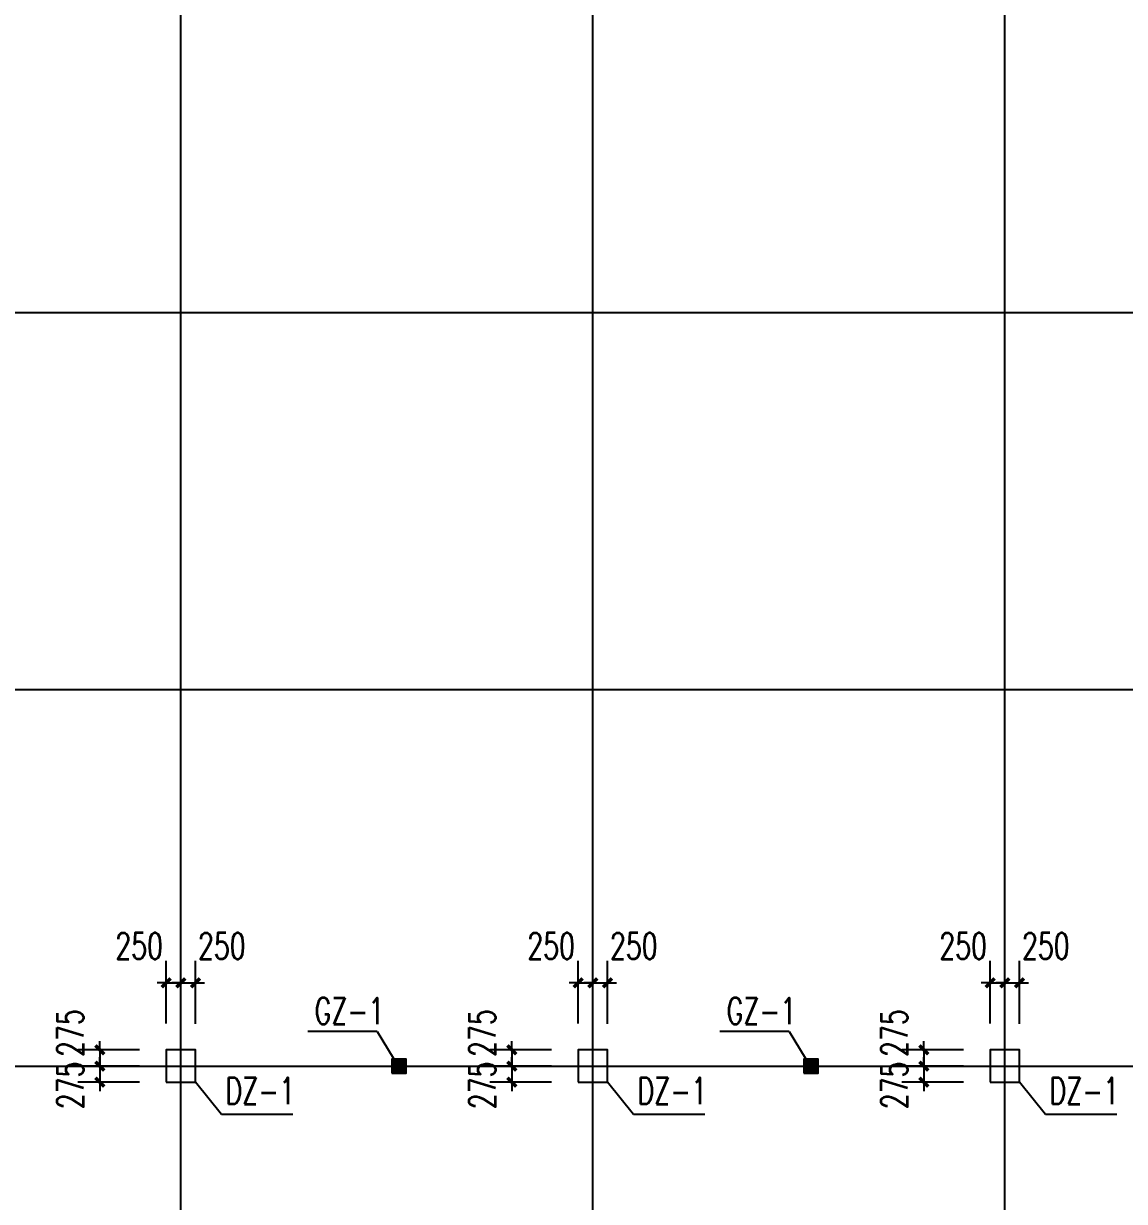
# Model space of a CAD drawing. Extents: x 180850 to 1399066, y 48356 to 327880.
# Drawn here: x 337760 to 356465, y 90959 to 110969 of the extents above; entities that cross this region are included whole.
import ezdxf

# ---------------------------------------------------------------- set-up
doc = ezdxf.new("R2010")
doc.units = 0
doc.header["$LTSCALE"] = 1000
for name, color, linetype in [('AXIS', 3, 'Continuous'), ('DOTE', 1, 'Continuous'), ('YCX', 90, 'Continuous'), ('承台', 2, 'Continuous')]:
    doc.layers.add(name, color=color, linetype=linetype)
doc.styles.add('_TCH_DIM_T3', font='SIMPLEX', dxfattribs={"width": 0.705882, "bigfont": 'GBCBIG'})
doc.dimstyles.new('TCH_150_1', dxfattribs={"dimtxt": 446.25, "dimasz": 150, "dimexe": 375, "dimexo": 450, "dimgap": 189.375, "dimtad": 1, "dimdec": 0, "dimzin": 0, "dimdsep": 46, "dimtxsty": '_TCH_DIM_T3', "dimblk": 'ARCHTICK', "dimcen": 0.09, "dimclrd": 256, "dimclre": 256, "dimclrt": 7, "dimazin": 2, "dimtfac": 1, "dimtdec": 0, "dimtix": 1, "dimtmove": 2, "dimatfit": 3, "dimfxl": 1, "dimtolj": 1, "dimtzin": 0, "dimarcsym": 0})

# ---------------------------------------------------------------- blocks, each defined once
blk = doc.blocks.new('_ArchTick')
at = {"color": 0, "linetype": 'ByBlock', "const_width": 0.4}
blk.add_lwpolyline([(-0.5, -0.5), (0.5, 0.5)], dxfattribs=at)
blk = doc.blocks.new('*D1177')
at = {"layer": 'AXIS', "linetype": 'ByBlock', "lineweight": -2, "transparency": 16777216}
for p, q in [((340182, 93983), (340182, 95048)), ((340432, 93983), (340432, 95048)), ((340182, 94673), (340032, 94673)), ((340182, 94673), (340432, 94673)), ((340432, 94673), (340582, 94673))]:
    blk.add_line(p, q, dxfattribs=at)
at = {"layer": 'Defpoints', "color": 0, "linetype": 'ByBlock', "transparency": 16777216}
for p in [(340432, 94673), (340182, 93533), (340432, 93533)]:
    blk.add_point(p, dxfattribs=at)
at = {"layer": 'AXIS', "linetype": 'ByBlock', "lineweight": -2, "transparency": 16777216, "xscale": 150, "yscale": 150, "zscale": 150}
blk.add_blockref('_ArchTick', (340182, 94673), dxfattribs=at)
at = {"layer": 'AXIS', "linetype": 'ByBlock', "lineweight": -2, "transparency": 16777216, "xscale": 150, "yscale": 150, "zscale": 150, "rotation": 180}
blk.add_blockref('_ArchTick', (340432, 94673), dxfattribs=at)
at = {"layer": 'AXIS', "color": 7, "linetype": 'ByBlock', "transparency": 16777216, "insert": (339724, 95300), "char_height": 446.2, "attachment_point": 5, "style": '_TCH_DIM_T3'}
blk.add_mtext('\\A1;250', dxfattribs=at)
blk = doc.blocks.new('*D1178')
at = {"layer": 'AXIS', "linetype": 'ByBlock', "lineweight": -2, "transparency": 16777216}
for p, q in [((339732, 93258), (338681, 93258)), ((339056, 93258), (339056, 93408)), ((339056, 93258), (339056, 92983)), ((339732, 92983), (338681, 92983)), ((339056, 92983), (339056, 92833))]:
    blk.add_line(p, q, dxfattribs=at)
at = {"layer": 'Defpoints', "color": 0, "linetype": 'ByBlock', "transparency": 16777216}
for p in [(340182, 93258), (339056, 92983), (340182, 92983)]:
    blk.add_point(p, dxfattribs=at)
at = {"layer": 'AXIS', "linetype": 'ByBlock', "lineweight": -2, "transparency": 16777216, "xscale": 150, "yscale": 150, "zscale": 150}
for p, rotation in [((339056, 93258), 270), ((339056, 92983), 90)]:
    blk.add_blockref('_ArchTick', p, dxfattribs=dict(at, rotation=rotation))
at = {"layer": 'AXIS', "color": 7, "linetype": 'ByBlock', "transparency": 16777216, "insert": (338556, 92931), "char_height": 446.2, "attachment_point": 5, "rotation": 90, "style": '_TCH_DIM_T3'}
blk.add_mtext('\\A1;275', dxfattribs=at)
blk = doc.blocks.new('*D1179')
at = {"layer": 'AXIS', "linetype": 'ByBlock', "lineweight": -2, "transparency": 16777216}
for p, q in [((339056, 93533), (339056, 93683)), ((339732, 93533), (338681, 93533)), ((339056, 93533), (339056, 93258)), ((339732, 93258), (338681, 93258)), ((339056, 93258), (339056, 93108))]:
    blk.add_line(p, q, dxfattribs=at)
at = {"layer": 'Defpoints', "color": 0, "linetype": 'ByBlock', "transparency": 16777216}
for p in [(340182, 93533), (339056, 93258), (340182, 93258)]:
    blk.add_point(p, dxfattribs=at)
at = {"layer": 'AXIS', "linetype": 'ByBlock', "lineweight": -2, "transparency": 16777216, "xscale": 150, "yscale": 150, "zscale": 150}
for p, rotation in [((339056, 93533), 270), ((339056, 93258), 90)]:
    blk.add_blockref('_ArchTick', p, dxfattribs=dict(at, rotation=rotation))
at = {"layer": 'AXIS', "color": 7, "linetype": 'ByBlock', "transparency": 16777216, "insert": (338556, 93819), "char_height": 446.2, "attachment_point": 5, "rotation": 90, "style": '_TCH_DIM_T3'}
blk.add_mtext('\\A1;275', dxfattribs=at)
blk = doc.blocks.new('*D1180')
at = {"layer": 'AXIS', "linetype": 'ByBlock', "lineweight": -2, "transparency": 16777216}
for p, q in [((340432, 93983), (340432, 95048)), ((340682, 93978), (340682, 95048)), ((340432, 94673), (340282, 94673)), ((340432, 94673), (340682, 94673)), ((340682, 94673), (340832, 94673))]:
    blk.add_line(p, q, dxfattribs=at)
at = {"layer": 'Defpoints', "color": 0, "linetype": 'ByBlock', "transparency": 16777216}
for p in [(340682, 94673), (340432, 93533), (340682, 93528)]:
    blk.add_point(p, dxfattribs=at)
at = {"layer": 'AXIS', "linetype": 'ByBlock', "lineweight": -2, "transparency": 16777216, "xscale": 150, "yscale": 150, "zscale": 150}
blk.add_blockref('_ArchTick', (340432, 94673), dxfattribs=at)
at = {"layer": 'AXIS', "linetype": 'ByBlock', "lineweight": -2, "transparency": 16777216, "xscale": 150, "yscale": 150, "zscale": 150, "rotation": 180}
blk.add_blockref('_ArchTick', (340682, 94673), dxfattribs=at)
at = {"layer": 'AXIS', "color": 7, "linetype": 'ByBlock', "transparency": 16777216, "insert": (341129, 95300), "char_height": 446.2, "attachment_point": 5, "style": '_TCH_DIM_T3'}
blk.add_mtext('\\A1;250', dxfattribs=at)
blk = doc.blocks.new('*D1189')
at = {"layer": 'AXIS', "linetype": 'ByBlock', "lineweight": -2, "transparency": 16777216}
for p, q in [((347182, 93983), (347182, 95048)), ((347432, 93983), (347432, 95048)), ((347182, 94673), (347032, 94673)), ((347182, 94673), (347432, 94673)), ((347432, 94673), (347582, 94673))]:
    blk.add_line(p, q, dxfattribs=at)
at = {"layer": 'Defpoints', "color": 0, "linetype": 'ByBlock', "transparency": 16777216}
for p in [(347432, 94673), (347182, 93533), (347432, 93533)]:
    blk.add_point(p, dxfattribs=at)
at = {"layer": 'AXIS', "linetype": 'ByBlock', "lineweight": -2, "transparency": 16777216, "xscale": 150, "yscale": 150, "zscale": 150}
blk.add_blockref('_ArchTick', (347182, 94673), dxfattribs=at)
at = {"layer": 'AXIS', "linetype": 'ByBlock', "lineweight": -2, "transparency": 16777216, "xscale": 150, "yscale": 150, "zscale": 150, "rotation": 180}
blk.add_blockref('_ArchTick', (347432, 94673), dxfattribs=at)
at = {"layer": 'AXIS', "color": 7, "linetype": 'ByBlock', "transparency": 16777216, "insert": (346724, 95300), "char_height": 446.2, "attachment_point": 5, "style": '_TCH_DIM_T3'}
blk.add_mtext('\\A1;250', dxfattribs=at)
blk = doc.blocks.new('*D1190')
at = {"layer": 'AXIS', "linetype": 'ByBlock', "lineweight": -2, "transparency": 16777216}
for p, q in [((346732, 93258), (345681, 93258)), ((346056, 93258), (346056, 93408)), ((346056, 93258), (346056, 92983)), ((346732, 92983), (345681, 92983)), ((346056, 92983), (346056, 92833))]:
    blk.add_line(p, q, dxfattribs=at)
at = {"layer": 'Defpoints', "color": 0, "linetype": 'ByBlock', "transparency": 16777216}
for p in [(347182, 93258), (346056, 92983), (347182, 92983)]:
    blk.add_point(p, dxfattribs=at)
at = {"layer": 'AXIS', "linetype": 'ByBlock', "lineweight": -2, "transparency": 16777216, "xscale": 150, "yscale": 150, "zscale": 150}
for p, rotation in [((346056, 93258), 270), ((346056, 92983), 90)]:
    blk.add_blockref('_ArchTick', p, dxfattribs=dict(at, rotation=rotation))
at = {"layer": 'AXIS', "color": 7, "linetype": 'ByBlock', "transparency": 16777216, "insert": (345556, 92931), "char_height": 446.2, "attachment_point": 5, "rotation": 90, "style": '_TCH_DIM_T3'}
blk.add_mtext('\\A1;275', dxfattribs=at)
blk = doc.blocks.new('*D1191')
at = {"layer": 'AXIS', "linetype": 'ByBlock', "lineweight": -2, "transparency": 16777216}
for p, q in [((346056, 93533), (346056, 93683)), ((346732, 93533), (345681, 93533)), ((346056, 93533), (346056, 93258)), ((346732, 93258), (345681, 93258)), ((346056, 93258), (346056, 93108))]:
    blk.add_line(p, q, dxfattribs=at)
at = {"layer": 'Defpoints', "color": 0, "linetype": 'ByBlock', "transparency": 16777216}
for p in [(347182, 93533), (346056, 93258), (347182, 93258)]:
    blk.add_point(p, dxfattribs=at)
at = {"layer": 'AXIS', "linetype": 'ByBlock', "lineweight": -2, "transparency": 16777216, "xscale": 150, "yscale": 150, "zscale": 150}
for p, rotation in [((346056, 93533), 270), ((346056, 93258), 90)]:
    blk.add_blockref('_ArchTick', p, dxfattribs=dict(at, rotation=rotation))
at = {"layer": 'AXIS', "color": 7, "linetype": 'ByBlock', "transparency": 16777216, "insert": (345556, 93819), "char_height": 446.2, "attachment_point": 5, "rotation": 90, "style": '_TCH_DIM_T3'}
blk.add_mtext('\\A1;275', dxfattribs=at)
blk = doc.blocks.new('*D1192')
at = {"layer": 'AXIS', "linetype": 'ByBlock', "lineweight": -2, "transparency": 16777216}
for p, q in [((347432, 93983), (347432, 95048)), ((347682, 93978), (347682, 95048)), ((347432, 94673), (347282, 94673)), ((347432, 94673), (347682, 94673)), ((347682, 94673), (347832, 94673))]:
    blk.add_line(p, q, dxfattribs=at)
at = {"layer": 'Defpoints', "color": 0, "linetype": 'ByBlock', "transparency": 16777216}
for p in [(347682, 94673), (347432, 93533), (347682, 93528)]:
    blk.add_point(p, dxfattribs=at)
at = {"layer": 'AXIS', "linetype": 'ByBlock', "lineweight": -2, "transparency": 16777216, "xscale": 150, "yscale": 150, "zscale": 150}
blk.add_blockref('_ArchTick', (347432, 94673), dxfattribs=at)
at = {"layer": 'AXIS', "linetype": 'ByBlock', "lineweight": -2, "transparency": 16777216, "xscale": 150, "yscale": 150, "zscale": 150, "rotation": 180}
blk.add_blockref('_ArchTick', (347682, 94673), dxfattribs=at)
at = {"layer": 'AXIS', "color": 7, "linetype": 'ByBlock', "transparency": 16777216, "insert": (348129, 95300), "char_height": 446.2, "attachment_point": 5, "style": '_TCH_DIM_T3'}
blk.add_mtext('\\A1;250', dxfattribs=at)
blk = doc.blocks.new('*D1201')
at = {"layer": 'AXIS', "linetype": 'ByBlock', "lineweight": -2, "transparency": 16777216}
for p, q in [((354182, 93983), (354182, 95048)), ((354432, 93983), (354432, 95048)), ((354182, 94673), (354032, 94673)), ((354182, 94673), (354432, 94673)), ((354432, 94673), (354582, 94673))]:
    blk.add_line(p, q, dxfattribs=at)
at = {"layer": 'Defpoints', "color": 0, "linetype": 'ByBlock', "transparency": 16777216}
for p in [(354432, 94673), (354182, 93533), (354432, 93533)]:
    blk.add_point(p, dxfattribs=at)
at = {"layer": 'AXIS', "linetype": 'ByBlock', "lineweight": -2, "transparency": 16777216, "xscale": 150, "yscale": 150, "zscale": 150}
blk.add_blockref('_ArchTick', (354182, 94673), dxfattribs=at)
at = {"layer": 'AXIS', "linetype": 'ByBlock', "lineweight": -2, "transparency": 16777216, "xscale": 150, "yscale": 150, "zscale": 150, "rotation": 180}
blk.add_blockref('_ArchTick', (354432, 94673), dxfattribs=at)
at = {"layer": 'AXIS', "color": 7, "linetype": 'ByBlock', "transparency": 16777216, "insert": (353724, 95300), "char_height": 446.2, "attachment_point": 5, "style": '_TCH_DIM_T3'}
blk.add_mtext('\\A1;250', dxfattribs=at)
blk = doc.blocks.new('*D1202')
at = {"layer": 'AXIS', "linetype": 'ByBlock', "lineweight": -2, "transparency": 16777216}
for p, q in [((353732, 93258), (352681, 93258)), ((353056, 93258), (353056, 93408)), ((353056, 93258), (353056, 92983)), ((353732, 92983), (352681, 92983)), ((353056, 92983), (353056, 92833))]:
    blk.add_line(p, q, dxfattribs=at)
at = {"layer": 'Defpoints', "color": 0, "linetype": 'ByBlock', "transparency": 16777216}
for p in [(354182, 93258), (353056, 92983), (354182, 92983)]:
    blk.add_point(p, dxfattribs=at)
at = {"layer": 'AXIS', "linetype": 'ByBlock', "lineweight": -2, "transparency": 16777216, "xscale": 150, "yscale": 150, "zscale": 150}
for p, rotation in [((353056, 93258), 270), ((353056, 92983), 90)]:
    blk.add_blockref('_ArchTick', p, dxfattribs=dict(at, rotation=rotation))
at = {"layer": 'AXIS', "color": 7, "linetype": 'ByBlock', "transparency": 16777216, "insert": (352556, 92931), "char_height": 446.2, "attachment_point": 5, "rotation": 90, "style": '_TCH_DIM_T3'}
blk.add_mtext('\\A1;275', dxfattribs=at)
blk = doc.blocks.new('*D1203')
at = {"layer": 'AXIS', "linetype": 'ByBlock', "lineweight": -2, "transparency": 16777216}
for p, q in [((353056, 93533), (353056, 93683)), ((353732, 93533), (352681, 93533)), ((353056, 93533), (353056, 93258)), ((353732, 93258), (352681, 93258)), ((353056, 93258), (353056, 93108))]:
    blk.add_line(p, q, dxfattribs=at)
at = {"layer": 'Defpoints', "color": 0, "linetype": 'ByBlock', "transparency": 16777216}
for p in [(354182, 93533), (353056, 93258), (354182, 93258)]:
    blk.add_point(p, dxfattribs=at)
at = {"layer": 'AXIS', "linetype": 'ByBlock', "lineweight": -2, "transparency": 16777216, "xscale": 150, "yscale": 150, "zscale": 150}
for p, rotation in [((353056, 93533), 270), ((353056, 93258), 90)]:
    blk.add_blockref('_ArchTick', p, dxfattribs=dict(at, rotation=rotation))
at = {"layer": 'AXIS', "color": 7, "linetype": 'ByBlock', "transparency": 16777216, "insert": (352556, 93819), "char_height": 446.2, "attachment_point": 5, "rotation": 90, "style": '_TCH_DIM_T3'}
blk.add_mtext('\\A1;275', dxfattribs=at)
blk = doc.blocks.new('*D1204')
at = {"layer": 'AXIS', "linetype": 'ByBlock', "lineweight": -2, "transparency": 16777216}
for p, q in [((354432, 93983), (354432, 95048)), ((354682, 93978), (354682, 95048)), ((354432, 94673), (354282, 94673)), ((354432, 94673), (354682, 94673)), ((354682, 94673), (354832, 94673))]:
    blk.add_line(p, q, dxfattribs=at)
at = {"layer": 'Defpoints', "color": 0, "linetype": 'ByBlock', "transparency": 16777216}
for p in [(354682, 94673), (354432, 93533), (354682, 93528)]:
    blk.add_point(p, dxfattribs=at)
at = {"layer": 'AXIS', "linetype": 'ByBlock', "lineweight": -2, "transparency": 16777216, "xscale": 150, "yscale": 150, "zscale": 150}
blk.add_blockref('_ArchTick', (354432, 94673), dxfattribs=at)
at = {"layer": 'AXIS', "linetype": 'ByBlock', "lineweight": -2, "transparency": 16777216, "xscale": 150, "yscale": 150, "zscale": 150, "rotation": 180}
blk.add_blockref('_ArchTick', (354682, 94673), dxfattribs=at)
at = {"layer": 'AXIS', "color": 7, "linetype": 'ByBlock', "transparency": 16777216, "insert": (355129, 95300), "char_height": 446.2, "attachment_point": 5, "style": '_TCH_DIM_T3'}
blk.add_mtext('\\A1;250', dxfattribs=at)

msp = doc.modelspace()

# ---------------------------------------------------------------- hatches: boundary and pattern name
h = msp.add_hatch(color=256)
h.dxf.hatch_style = 1
h.paths.add_polyline_path([(344258.35, 93378.25), (344018.35, 93378.25), (344018.35, 93138.25), (344258.35, 93138.25)])
h = msp.add_hatch(color=256)
h.dxf.hatch_style = 1
h.paths.add_polyline_path([(351258.35, 93378.25), (351018.35, 93378.25), (351018.35, 93138.25), (351258.35, 93138.25)])

# ---------------------------------------------------------------- linework, layer by layer
for points in [[(344018.35, 93138.25), (344258.35, 93138.25), (344258.35, 93378.25), (344018.35, 93378.25)], [(351018.35, 93138.25), (351258.35, 93138.25), (351258.35, 93378.25), (351018.35, 93378.25)]]:
    msp.add_lwpolyline(points, close=True)
at = {"layer": 'DOTE'}
for p, q in [((340432.41, 66783.25), (340430.76, 119733.25)), ((347432.41, 66783.25), (347430.76, 119733.25)), ((354432.41, 66783.25), (354430.76, 119733.25)), ((318657.41, 106058.25), (370532.41, 106058.25)), ((318657.41, 99658.25), (370532.41, 99658.25)), ((318657.41, 93258.25), (370532.41, 93258.25))]:
    msp.add_line(p, q, dxfattribs=at)
at = {"layer": 'YCX'}
for p, q in [((343770.18, 93846.51), (342592.55, 93844.97)), ((343770.18, 93846.51), (344138.35, 93238.08)), ((350770.18, 93846.51), (349592.55, 93844.97)), ((350770.18, 93846.51), (351138.35, 93238.08)), ((341122.2, 92437.58), (340682.41, 92983.25)), ((348122.2, 92437.58), (347682.41, 92983.25)), ((355122.2, 92437.58), (354682.41, 92983.25)), ((342336.52, 92434.98), (341122.2, 92437.58)), ((349336.52, 92434.98), (348122.2, 92437.58)), ((356336.52, 92434.98), (355122.2, 92437.58))]:
    msp.add_line(p, q, dxfattribs=at)
at = {"layer": '承台', "color": 6}
for points in [[(340182.41, 92983.25), (340682.41, 92983.25), (340682.41, 93533.25), (340182.41, 93533.25)], [(347182.41, 92983.25), (347682.41, 92983.25), (347682.41, 93533.25), (347182.41, 93533.25)], [(354182.41, 92983.25), (354682.41, 92983.25), (354682.41, 93533.25), (354182.41, 93533.25)]]:
    msp.add_lwpolyline(points, close=True, dxfattribs=at)

# ---------------------------------------------------------------- texts
at = {"layer": 'YCX', "style": '_TCH_DIM_T3', "width": 0.705882}
for s, p in [('GZ-1', (342704.16, 93969.46)), ('GZ-1', (349704.16, 93969.46)), ('DZ-1', (341187.98, 92612.99)), ('DZ-1', (348187.98, 92612.99)), ('DZ-1', (355187.98, 92612.99))]:
    msp.add_text(s, height=450, dxfattribs=at).set_placement(p)

# ---------------------------------------------------------------- dimensions: what is measured, and where the dimension line sits
at = {"layer": 'AXIS', "linetype": 'ByBlock'}
for base, p1, p2, picture, middle in [((340432.41, 94673.35), (340182.41, 93533.25), (340432.41, 93533.25), '*D1177', (339724.37, 95299.52)), ((340682.41, 94673.35), (340432.41, 93533.25), (340682.41, 93527.55), '*D1180', (341129.33, 95299.52)), ((347432.41, 94673.35), (347182.41, 93533.25), (347432.41, 93533.25), '*D1189', (346724.37, 95299.52)), ((347682.41, 94673.35), (347432.41, 93533.25), (347682.41, 93527.55), '*D1192', (348129.33, 95299.52)), ((354432.41, 94673.35), (354182.41, 93533.25), (354432.41, 93533.25), '*D1201', (353724.37, 95299.52)), ((354682.41, 94673.35), (354432.41, 93533.25), (354682.41, 93527.55), '*D1204', (355129.33, 95299.52))]:
    dim = msp.add_linear_dim(base=base, p1=p1, p2=p2, dimstyle='TCH_150_1', dxfattribs=at)
    dim.commit()
    dim.dimension.update_dxf_attribs({"geometry": picture, "text_midpoint": middle, "dimtype": 160})
for base, p1, p2, picture, middle in [((339056.35, 93258.25), (340182.41, 93533.25), (340182.41, 93258.25), '*D1179', (338556.35, 93819.38)), ((346056.35, 93258.25), (347182.41, 93533.25), (347182.41, 93258.25), '*D1191', (345556.35, 93819.38)), ((353056.35, 93258.25), (354182.41, 93533.25), (354182.41, 93258.25), '*D1203', (352556.35, 93819.38)), ((339056.35, 92983.25), (340182.41, 93258.25), (340182.41, 92983.25), '*D1178', (338556.35, 92931.09)), ((346056.35, 92983.25), (347182.41, 93258.25), (347182.41, 92983.25), '*D1190', (345556.35, 92931.09)), ((353056.35, 92983.25), (354182.41, 93258.25), (354182.41, 92983.25), '*D1202', (352556.35, 92931.09))]:
    dim = msp.add_linear_dim(base=base, p1=p1, p2=p2, angle=90, dimstyle='TCH_150_1', dxfattribs=at)
    dim.commit()
    dim.dimension.update_dxf_attribs({"geometry": picture, "text_midpoint": middle, "dimtype": 160})

doc.saveas('drawing.dxf')
